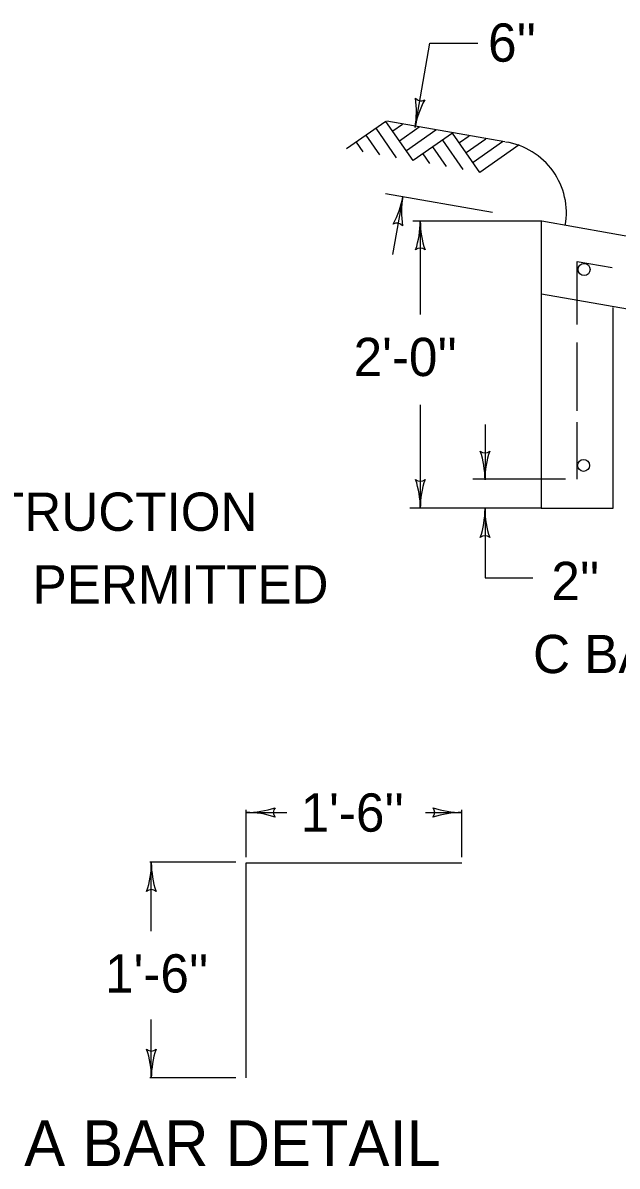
# Model space of a CAD drawing. Extents: x 1007 to 1035.5, y 1000.5 to 1021.5.
# Drawn here: x 1016.41 to 1019.52, y 1007.32 to 1013.3 of the extents above; entities that cross this region are included whole.
import ezdxf

# ---------------------------------------------------------------- set-up
doc = ezdxf.new("R2010")
doc.units = 0
doc.layers.add('Level 1', color=7, linetype='Continuous')
doc.layers.add('Level 2', color=7, linetype='Continuous')

msp = doc.modelspace()

# ---------------------------------------------------------------- linework, layer by layer
at = {"layer": 'Level 1'}
for p, q in [((1018.4619, 1012.7529), (1018.5396, 1013.1929)), ((1018.5396, 1013.1929), (1018.7896, 1013.1929)), ((1018.3093, 1012.7839), (1018.1045, 1012.6405)), ((1018.4527, 1012.5792), (1018.3093, 1012.7839)), ((1018.9316, 1012.6769), (1018.3153, 1012.7856)), ((1018.3656, 1012.5945), (1018.2581, 1012.7481)), ((1018.3963, 1012.7686), (1018.3452, 1012.7328)), ((1018.4834, 1012.7533), (1018.381, 1012.6815)), ((1018.5704, 1012.7379), (1018.4168, 1012.6303)), ((1018.6575, 1012.7225), (1018.4527, 1012.5792)), ((1018.8009, 1012.5178), (1018.6575, 1012.7225)), ((1018.1916, 1012.6252), (1018.1557, 1012.6764)), ((1018.2786, 1012.6098), (1018.2069, 1012.7123)), ((1018.7138, 1012.5331), (1018.6063, 1012.6867)), ((1018.7446, 1012.7072), (1018.6933, 1012.6713)), ((1018.8317, 1012.6918), (1018.7293, 1012.6201)), ((1018.9187, 1012.6765), (1018.7651, 1012.5689)), ((1019.0058, 1012.6612), (1018.8009, 1012.5178)), ((1018.5398, 1012.5638), (1018.5039, 1012.615)), ((1018.6268, 1012.5484), (1018.5552, 1012.6508)), ((1018.8664, 1012.3077), (1018.3082, 1012.4062)), ((1018.398, 1012.3903), (1018.3448, 1012.0888)), ((1019.1236, 1012.2623), (1018.4497, 1012.2623)), ((1018.4893, 1012.2627), (1018.4893, 1011.7742)), ((1019.1213, 1012.2627), (1019.1213, 1010.7627)), ((1020.5985, 1012.0023), (1019.1236, 1012.2623)), ((1020.5989, 1011.6213), (1019.1225, 1011.8817)), ((1019.4963, 1010.7627), (1019.4963, 1011.8123)), ((1018.4893, 1011.3031), (1018.4893, 1010.7627)), ((1018.8272, 1011.2003), (1018.8272, 1010.9108)), ((1019.2483, 1010.9136), (1018.7643, 1010.9136)), ((1019.1213, 1010.7627), (1018.4341, 1010.7627)), ((1018.8272, 1010.7588), (1018.8272, 1010.3986)), ((1019.1213, 1010.7627), (1019.4963, 1010.7627)), ((1018.8272, 1010.3986), (1019.0772, 1010.3986)), ((1017.5806, 1008.9398), (1017.5806, 1009.1855)), ((1017.5806, 1009.1725), (1017.7915, 1009.1725)), ((1018.5158, 1009.1725), (1018.7056, 1009.1725)), ((1018.7056, 1008.9398), (1018.7056, 1009.1855)), ((1017.5262, 1008.913), (1017.0773, 1008.913)), ((1017.0844, 1008.5522), (1017.0844, 1008.9101)), ((1017.5806, 1007.7851), (1017.5806, 1008.9101)), ((1017.5806, 1008.9101), (1018.7056, 1008.9101)), ((1017.0844, 1007.7851), (1017.0844, 1008.0912)), ((1017.5262, 1007.7851), (1017.0773, 1007.7851))]:
    msp.add_line(p, q, dxfattribs=at)
for centre, radius, start, end in [((1018.0003, 1012.8344), 0.4688, 349.98954, 8.65833), ((1018.9235, 1012.6714), 0.4688, 151.3367, 169.98343), ((1018.493, 1012.9284), 0.0375, 218.76414, 300.88084), ((1018.0003, 1012.8344), 0.4688, 349.97732, 349.98954), ((1018.8774, 1012.3058), 0.375, 349.94386, 81.17035), ((1018.8837, 1012.3065), 0.375, 78.93874, 79.12643), ((1017.9364, 1012.4718), 0.4687, 331.34338, 349.99011), ((1018.8596, 1012.3089), 0.4687, 169.99623, 188.66501), ((1018.8596, 1012.3089), 0.4687, 169.984, 169.99623), ((1018.367, 1012.2148), 0.0375, 38.77082, 120.88752), ((1018.0205, 1012.2627), 0.4687, 341.34716, 359.99389), ((1018.0205, 1012.2627), 0.4687, 341.34716, 359.99389), ((1018.958, 1012.2627), 0.4687, 179.98778, 180), ((1018.958, 1012.2627), 0.4687, 179.98778, 180), ((1018.958, 1012.2627), 0.4687, 180, 198.66878), ((1018.958, 1012.2627), 0.4687, 180, 198.66878), ((1018.4892, 1012.0844), 0.0375, 48.7746, 130.89129), ((1018.4892, 1012.0844), 0.0375, 48.7746, 130.89129), ((1018.8272, 1011.0891), 0.0375, 228.7746, 310.89129), ((1018.3584, 1010.9108), 0.4688, 0, 18.66878), ((1019.2959, 1010.9108), 0.4688, 161.34716, 179.99389), ((1018.4893, 1010.9409), 0.0375, 228.7746, 310.89129), ((1018.0205, 1010.7627), 0.4688, 0, 18.66878), ((1018.958, 1010.7627), 0.4688, 161.34716, 179.99389), ((1018.3584, 1010.9108), 0.4688, 359.98778, 0), ((1018.0205, 1010.7627), 0.4688, 359.98778, 0), ((1018.3584, 1010.7588), 0.4688, 341.34716, 359.99389), ((1019.2959, 1010.7588), 0.4688, 179.98778, 180), ((1019.2959, 1010.7588), 0.4688, 180, 198.66878), ((1018.8271, 1010.5806), 0.0375, 48.7746, 130.89129), ((1017.5806, 1009.6412), 0.4688, 270, 288.66878), ((1017.5806, 1009.6412), 0.4688, 270, 288.66878), ((1017.7588, 1009.1725), 0.0375, 138.7746, 220.89129), ((1017.7588, 1009.1725), 0.0375, 138.7746, 220.89129), ((1018.5273, 1009.1725), 0.0375, 318.7746, 40.89129), ((1018.7056, 1009.6412), 0.4687, 251.34716, 269.99389), ((1017.5806, 1009.6412), 0.4688, 269.98778, 270), ((1017.5806, 1009.6412), 0.4688, 269.98778, 270), ((1017.5806, 1008.7038), 0.4688, 71.34716, 89.99389), ((1017.5806, 1008.7038), 0.4688, 71.34716, 89.99389), ((1018.7056, 1008.7038), 0.4687, 90, 108.66878), ((1018.7056, 1008.7038), 0.4687, 89.98778, 90), ((1016.6157, 1008.9101), 0.4688, 341.34716, 359.99389), ((1016.6157, 1008.9101), 0.4688, 341.34716, 359.99389), ((1017.5532, 1008.9101), 0.4688, 179.98778, 180), ((1017.5532, 1008.9101), 0.4688, 179.98778, 180), ((1017.5532, 1008.9101), 0.4688, 180, 198.66878), ((1017.5532, 1008.9101), 0.4688, 180, 198.66878), ((1017.0844, 1008.7318), 0.0375, 48.7746, 130.89129), ((1017.0844, 1008.7318), 0.0375, 48.7746, 130.89129), ((1017.0845, 1007.9633), 0.0375, 228.7746, 310.89129), ((1016.6157, 1007.7851), 0.4688, 0, 18.66878), ((1017.5532, 1007.7851), 0.4688, 161.34716, 179.99389), ((1016.6157, 1007.7851), 0.4688, 359.98778, 0)]:
    msp.add_arc(centre, radius, start, end, dxfattribs=at)
at = {"layer": 'Level 2'}
for p, q in [((1019.3088, 1011.7223), (1019.3088, 1012.0518)), ((1019.3088, 1012.0518), (1019.4907, 1012.0198)), ((1019.3088, 1011.2718), (1019.3088, 1011.6288)), ((1019.3088, 1010.9136), (1019.3088, 1011.2123))]:
    msp.add_line(p, q, dxfattribs=at)
for centre in [(1019.3449, 1012.0101), (1019.3425, 1010.9863)]:
    msp.add_circle(centre, 0.0313, dxfattribs=at)

# ---------------------------------------------------------------- texts
at = {"layer": 'Level 1'}
for s, height, p in [("6''", 0.2, (1018.8433, 1013.0961)), ("2'-0''", 0.2, (1018.1411, 1011.4532)), ('CONSTRUCTION', 0.2, (1015.4849, 1010.6444)), ('PERMITTED', 0.2, (1016.4643, 1010.2645)), ("2''", 0.2, (1019.1738, 1010.2826)), ('C BAR', 0.2, (1019.0783, 1009.9008)), ("1'-6''", 0.2, (1017.8642, 1009.0723)), ("1'-6''", 0.2, (1016.8429, 1008.2315)), ('A BAR DETAIL', 0.24, (1016.4202, 1007.3243))]:
    msp.add_text(s, height=height, dxfattribs=at).set_placement(p)

doc.saveas('drawing.dxf')
